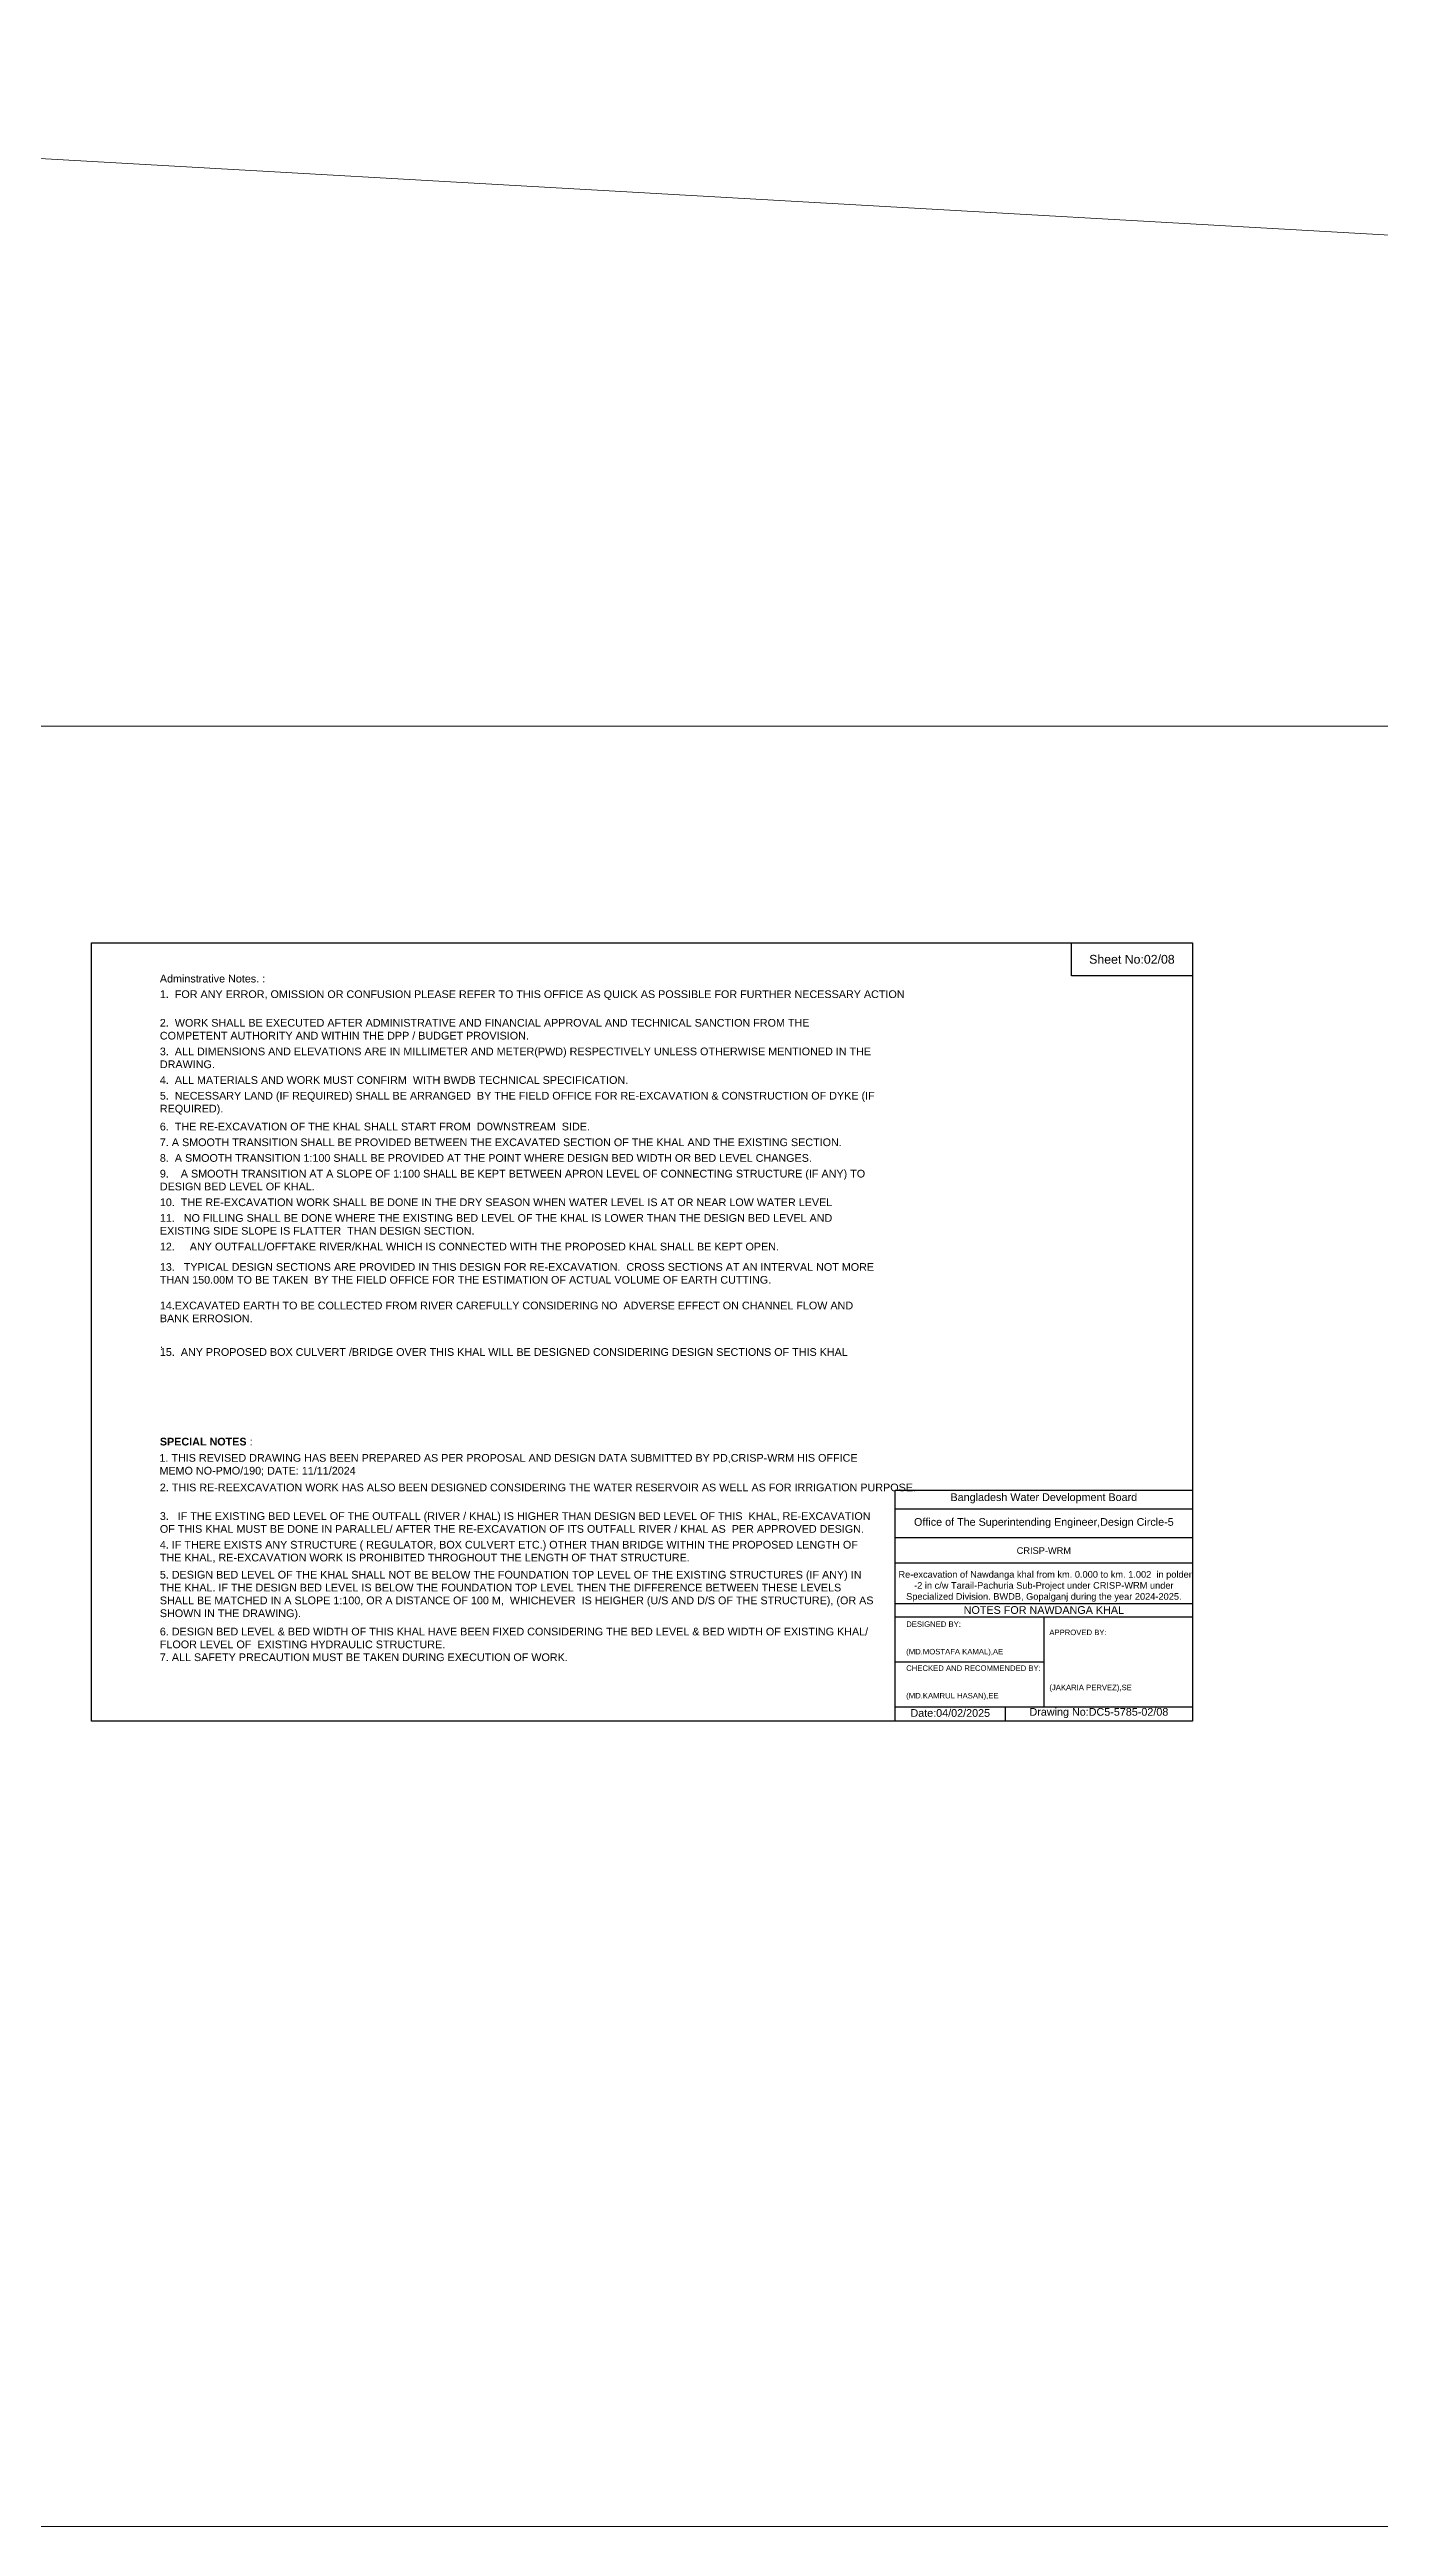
# Model space of a CAD drawing. Header units: inches. Extents: x 85948 to 293477, y -21150 to 8018.
# Drawn here: x 220963 to 230627, y -21150 to -3153 of the extents above; entities that cross this region are included whole.
import ezdxf

# ---------------------------------------------------------------- set-up
doc = ezdxf.new("R2010")
doc.units = ezdxf.units.IN
doc.header["$LTSCALE"] = 7
doc.header["$MEASUREMENT"] = 0
doc.layers.add('Cross Section Labels', color=7, linetype='Continuous', lineweight=9)
doc.styles.get("Standard").update_dxf_attribs({"font": 'arial.ttf'})

msp = doc.modelspace()

# ---------------------------------------------------------------- linework, layer by layer
for points in [[(221268, -9644), (229268, -9644), (229268, -15300), (221268, -15300)], [(228388, -9644), (229268, -9644), (229268, -9884), (228388, -9884)]]:
    msp.add_lwpolyline(points, close=True)
for points in [[(227108, -15300), (227108, -13620), (229268, -13620)], [(227108, -13756), (229268, -13756)], [(227108, -13964), (229268, -13964)], [(227108, -14148), (229268, -14148)], [(227108, -14444), (229268, -14444)], [(227108, -14540), (229268, -14540)], [(228188, -14540), (228188, -15196)], [(227108, -14868), (228188, -14868)], [(227108, -15196), (229268, -15196)], [(227908, -15196), (227908, -15300)]]:
    msp.add_lwpolyline(points)
at = {"layer": 'Cross Section Labels'}
for p, q in [((206958, -3153), (293477, -8070)), ((87937, -8070), (293477, -8070)), ((293477, -21150), (85948, -21150))]:
    msp.add_line(p, q, dxfattribs=at)

# ---------------------------------------------------------------- texts
for s, insert, char_height, width, attachment_point in [('Adminstrative Notes. :', (221765, -9876), 56, 5200, 1), ('1.  FOR ANY ERROR, OMISSION OR CONFUSION PLEASE REFER TO THIS OFFICE AS QUICK AS POSSIBLE FOR FURTHER NECESSARY ACTION', (221765, -9989), 56, 5200, 1), ('2.  WORK SHALL BE EXECUTED AFTER ADMINISTRATIVE AND FINANCIAL APPROVAL AND TECHNICAL SANCTION FROM THE COMPETENT AUTHORITY AND WITHIN THE DPP / BUDGET PROVISION. ', (221765, -10197), 56, 5200, 1), ('3.  ALL DIMENSIONS AND ELEVATIONS ARE IN MILLIMETER AND METER(PWD) RESPECTIVELY UNLESS OTHERWISE MENTIONED IN THE DRAWING.', (221765, -10405), 56, 5200, 1), ('4.  ALL MATERIALS AND WORK MUST CONFIRM  WITH BWDB TECHNICAL SPECIFICATION.', (221765, -10613), 56, 5200, 1), ('5.  NECESSARY LAND (IF REQUIRED) SHALL BE ARRANGED  BY THE FIELD OFFICE FOR RE-EXCAVATION & CONSTRUCTION OF DYKE (IF REQUIRED).', (221765, -10727), 56, 5200, 1), ('6.  THE RE-EXCAVATION OF THE KHAL SHALL START FROM  DOWNSTREAM  SIDE.', (221765, -10951), 56, 5200, 1), ('7. A SMOOTH TRANSITION SHALL BE PROVIDED BETWEEN THE EXCAVATED SECTION OF THE KHAL AND THE EXISTING SECTION.', (221765, -11065), 56, 5200, 1), ('8.  A SMOOTH TRANSITION 1:100 SHALL BE PROVIDED AT THE POINT WHERE DESIGN BED WIDTH OR BED LEVEL CHANGES.', (221765, -11179), 56, 5200, 1), ('9.    A SMOOTH TRANSITION AT A SLOPE OF 1:100 SHALL BE KEPT BETWEEN APRON LEVEL OF CONNECTING STRUCTURE (IF ANY) TO DESIGN BED LEVEL OF KHAL.', (221765, -11293), 56, 5200, 1), ('10.  THE RE-EXCAVATION WORK SHALL BE DONE IN THE DRY SEASON WHEN WATER LEVEL IS AT OR NEAR LOW WATER LEVEL', (221765, -11501), 56, 5200, 1), ('11.   NO FILLING SHALL BE DONE WHERE THE EXISTING BED LEVEL OF THE KHAL IS LOWER THAN THE DESIGN BED LEVEL AND EXISTING SIDE SLOPE IS FLATTER  THAN DESIGN SECTION.', (221765, -11615), 56, 5200, 1), ('12.     ANY OUTFALL/OFFTAKE RIVER/KHAL WHICH IS CONNECTED WITH THE PROPOSED KHAL SHALL BE KEPT OPEN.', (221765, -11823), 56, 5200, 1), ('13.   TYPICAL DESIGN SECTIONS ARE PROVIDED IN THIS DESIGN FOR RE-EXCAVATION.  CROSS SECTIONS AT AN INTERVAL NOT MORE THAN 150.00M TO BE TAKEN  BY THE FIELD OFFICE FOR THE ESTIMATION OF ACTUAL VOLUME OF EARTH CUTTING. ^J^J14.EXCAVATED EARTH TO BE COLLECTED FROM RIVER CAREFULLY CONSIDERING NO  ADVERSE EFFECT ON CHANNEL FLOW AND BANK ERROSION.^J^J.', (221765, -11971), 56, 5200, 1), ('15.  ANY PROPOSED BOX CULVERT /BRIDGE OVER THIS KHAL WILL BE DESIGNED CONSIDERING DESIGN SECTIONS OF THIS KHAL', (221765, -12589), 56, 5200, 1), ('{\\fArial|b1|i0|c0|p34;SPECIAL NOTES} :', (221765, -13240), 56, 5200, 1), ('1. THIS REVISED DRAWING HAS BEEN PREPARED AS PER PROPOSAL AND DESIGN DATA SUBMITTED BY PD,CRISP-WRM HIS OFFICE MEMO NO-PMO/190; DATE: 11/11/2024', (221762, -13358), 56, 5200, 1), ('2. THIS RE-REEXCAVATION WORK HAS ALSO BEEN DESIGNED CONSIDERING THE WATER RESERVOIR AS WELL AS FOR IRRIGATION PURPOSE.  ', (221765, -13573), 56, 5200, 1), ('3.   IF THE EXISTING BED LEVEL OF THE OUTFALL (RIVER / KHAL) IS HIGHER THAN DESIGN BED LEVEL OF THIS  KHAL, RE-EXCAVATION OF THIS KHAL MUST BE DONE IN PARALLEL/ AFTER THE RE-EXCAVATION OF ITS OUTFALL RIVER / KHAL AS  PER APPROVED DESIGN.^J', (221765, -13781), 56, 5200, 1), ('4. IF THERE EXISTS ANY STRUCTURE ( REGULATOR, BOX CULVERT ETC.) OTHER THAN BRIDGE WITHIN THE PROPOSED LENGTH OF THE KHAL, RE-EXCAVATION WORK IS PROHIBITED THROGHOUT THE LENGTH OF THAT STRUCTURE.', (221765, -13989), 56, 5200, 1), ('CRISP-WRM', (228188, -14060), 48, 2240, 5), ('5. DESIGN BED LEVEL OF THE KHAL SHALL NOT BE BELOW THE FOUNDATION TOP LEVEL OF THE EXISTING STRUCTURES (IF ANY) IN THE KHAL. IF THE DESIGN BED LEVEL IS BELOW THE FOUNDATION TOP LEVEL THEN THE DIFFERENCE BETWEEN THESE LEVELS SHALL BE MATCHED IN A SLOPE 1:100, OR A DISTANCE OF 100 M,  WHICHEVER  IS HEIGHER (U/S AND D/S OF THE STRUCTURE), (OR AS SHOWN IN THE DRAWING).^J', (221765, -14207), 56, 5200, 1), (' Re-excavation of Nawdanga khal from km. 0.000 to km. 1.002  in polder -2 in c/w Tarail-Pachuria Sub-Project under CRISP-WRM under Specialized Division. BWDB, Gopalganj during the year 2024-2025.', (228188, -14320), 48, 2160, 5), ('DESIGNED BY:^J^J^J(MD.MOSTAFA KAMAL),AE', (227188, -14700), 40, 1120, 4), ('NOTES FOR NAWDANGA KHAL', (228188, -14492), 56, 2240, 5), ('6. DESIGN BED LEVEL & BED WIDTH OF THIS KHAL HAVE BEEN FIXED CONSIDERING THE BED LEVEL & BED WIDTH OF EXISTING KHAL/ FLOOR LEVEL OF  EXISTING HYDRAULIC STRUCTURE.\\P7. ALL SAFETY PRECAUTION MUST BE TAKEN DURING EXECUTION OF WORK.', (221765, -14620), 56, 5200, 1), ('APPROVED BY:^J^J^J^J^J^J(JAKARIA PERVEZ),SE', (228228, -14860), 40, 1120, 4), ('CHECKED AND RECOMMENDED BY:^J^J^J(MD.KAMRUL HASAN),EE', (227188, -15020), 40, 1120, 4), ('Date:04/02/2025', (227508, -15240), 56, 1120, 5), ('Drawing No:DC5-5785-02/08', (228588, -15240), 56, 1760, 5)]:
    msp.add_mtext(s, dxfattribs=dict(insert=insert, char_height=char_height, width=width, attachment_point=attachment_point))
at = {"attachment_point": 5}
for s, insert, char_height in [('Sheet No:02/08', (228828, -9764), 64), ('Bangladesh Water Development Board', (228188, -13680), 56), ('Office of The Superintending Engineer,Design Circle-5', (228188, -13860), 56)]:
    msp.add_mtext(s, dxfattribs=dict(at, insert=insert, char_height=char_height))

doc.saveas('drawing.dxf')
